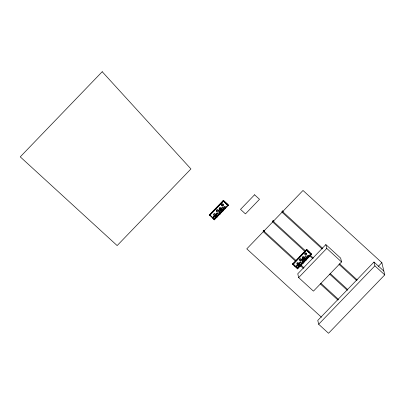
<?xml version="1.0" encoding="UTF-8"?>
<svg xmlns="http://www.w3.org/2000/svg" width="405" height="405" viewBox="0 0 405 405"><rect width="100%" height="100%" fill="white"/><g stroke="black" fill="none" stroke-linecap="round" stroke-linejoin="round"><path stroke-width="0.61" d="M209.334 214.893L223.388 200.293L228.319 204.803L228.425 205.249L214.367 219.849L209.334 214.893L210.154 215.642M211.218 213.42L214.255 210.261M218.604 205.745L219.905 204.393M222.512 201.685L223.383 200.784M209.441 215.333L223.494 200.738L223.388 200.293M223.479 201.194L210.008 215.187M220.406 212.817L221.277 211.916M214.351 219.262L219.561 213.815M220.436 212.944L221.732 211.557M222.608 210.686L227.792 205.148M215.86 217.748L218.467 215.04M264.657 231.245L263.726 230.389L263.139 230.997L263.306 231.695L295.503 261.184M274.028 221.515L273.097 220.659L272.509 221.267L272.676 221.965L304.874 251.449M283.399 211.78L282.467 210.924L281.88 211.537L282.047 212.235L322.177 248.984M306.585 249.348L292.531 263.949L292.633 264.389L297.564 268.905L311.617 254.305L306.585 249.348L311.617 254.305M292.633 264.389L306.691 249.794M299.649 257.155L300.515 256.254M293.235 264.369L306.676 250.249M308.716 256.046L309.587 255.14M298.313 266.971L299.184 266.07M308.742 256.142L310.043 254.785M298.389 267.29L299.255 266.384M308.818 256.456L310.119 255.104M302.753 262.87L297.538 268.287L293.205 264.242M311.01 254.294L303.623 261.969L311.02 254.33L306.696 250.346M302.763 262.901L297.518 268.191M311.516 253.859L311.324 254.608L306.291 249.652M325.868 244.59L297.761 273.79L298.662 277.602L313.45 291.139L341.557 261.944L340.656 258.132L325.868 244.59L326.769 248.402L341.557 261.944M298.662 277.602L326.769 248.402M383.849 271.072L373.992 262.045L317.768 320.441L318.669 324.253L328.531 333.28L384.75 274.884L381.864 262.688L303.001 190.466L246.777 248.862L321.449 317.236M318.669 324.253L374.893 265.857L373.992 262.045M378.381 266.308L381.864 262.688M374.893 265.857L384.75 274.884M322.765 248.376L282.629 211.623L282.467 210.924M339.567 263.756L357.301 279.997M338.98 264.364L356.714 280.604M306.575 249.839L309.597 252.604M308.757 251.91L309.617 252.7M305.461 250.842L273.259 221.358L273.097 220.659M310.594 255.545L313.394 258.106M330.197 273.491L347.46 289.302M309.542 255.722L312.807 258.714M329.609 274.099L347.343 290.334M296.09 260.577L263.888 231.088L263.726 230.389M301.224 265.275L304.023 267.842M320.826 283.222L338.56 299.462M300.171 265.457L303.441 268.449M320.239 283.829L337.973 300.07M293.129 263.923L292.82 263.64L297.857 268.601L297.751 268.156M223.494 200.738L228.425 205.249M294.263 265.533L295.635 266.789M226.4 203.548L227.696 204.733M223.403 200.88L223.094 200.596L228.131 205.553L228.025 205.112M225.99 203.249L227.716 204.829M223.499 201.29L227.812 205.239M212.438 217.733L214.367 219.849M297.457 268.459L297.564 268.905M214.554 219.1L214.66 219.545L209.628 214.584L209.911 214.772M216.432 214.169A0.85 0.83 -13.3 0 1 217.136 212.898A0.85 0.83 -13.3 0 1 217.905 214.113M216.958 214.534A0.85 0.83 -13.3 0 1 216.751 214.458M221.702 205.046A0.85 0.83 -13.3 0 1 221.981 203.902A0.85 0.83 -13.3 0 1 223.15 204.16A0.85 0.83 -13.3 0 1 222.866 205.305M222.223 205.411A0.85 0.83 -13.3 0 1 221.839 205.214M216.852 211.147A0.85 0.83 -13.3 0 1 216.483 210.089A0.85 0.83 -13.3 0 1 217.531 209.623A0.85 0.83 -13.3 0 1 218.087 210.595M219.991 209.613A0.85 0.83 -13.3 0 1 220.33 210.737M219.383 211.157A0.85 0.83 -13.3 0 1 218.756 210.165A0.85 0.83 -13.3 0 1 219.783 209.537M213.688 217.556A0.85 0.83 -13.3 0 1 213.349 216.432A0.85 0.83 -13.3 0 1 214.503 216.088A0.85 0.83 -13.3 0 1 214.842 217.207M219.328 213.394A0.85 0.83 -13.3 0 1 218.953 212.341A0.85 0.83 -13.3 0 1 220.006 211.871A0.85 0.83 -13.3 0 1 220.558 212.848M215.602 216.331A0.85 0.83 -13.3 0 1 215.819 215.227A0.85 0.83 -13.3 0 1 216.964 215.333A0.85 0.83 -13.3 0 1 216.943 216.452M216.128 216.695A0.85 0.83 -13.3 0 1 215.738 216.498M213.967 214.939A0.85 0.83 -13.3 0 1 213.891 213.825A0.85 0.83 -13.3 0 1 215.025 213.632A0.85 0.83 -13.3 0 1 215.298 214.721M224.238 208.003A0.85 0.83 -13.3 0 1 223.899 206.884A0.85 0.83 -13.3 0 1 225.053 206.535A0.85 0.83 -13.3 0 1 225.393 207.659M219.783 209.132A0.85 0.83 -13.3 0 1 219.176 208.069A0.85 0.83 -13.3 0 1 220.32 207.557A0.85 0.83 -13.3 0 1 220.73 208.712M222.517 209.618A0.85 0.83 -13.3 0 1 222.548 210.787M221.348 210.833A0.85 0.83 -13.3 0 1 222.132 209.415M221.712 208.838A0.85 0.83 -13.3 0 1 221.682 207.664A0.85 0.83 -13.3 0 1 222.882 207.623A0.85 0.83 -13.3 0 1 222.912 208.793M299.943 263.513A0.85 0.83 -13.3 0 1 299.604 262.394A0.85 0.83 -13.3 0 1 300.758 262.05A0.85 0.83 -13.3 0 1 301.097 263.169M305.213 254.391A0.85 0.83 -13.3 0 1 304.874 253.272A0.85 0.83 -13.3 0 1 306.028 252.928A0.85 0.83 -13.3 0 1 306.367 254.046M299.872 260.076A0.85 0.83 -13.3 0 1 299.842 258.901A0.85 0.83 -13.3 0 1 301.042 258.856A0.85 0.83 -13.3 0 1 301.072 260.03M300.257 260.273A0.85 0.83 -13.3 0 1 300.049 260.202M302.975 258.592A0.85 0.83 -13.3 0 1 303.522 259.792M302.373 260.137A0.85 0.83 -13.3 0 1 302.758 258.572M296.708 266.485A0.85 0.83 -13.3 0 1 296.678 265.315A0.85 0.83 -13.3 0 1 297.877 265.27A0.85 0.83 -13.3 0 1 297.908 266.439M302.343 262.329A0.85 0.83 -13.3 0 1 302.312 261.154A0.85 0.83 -13.3 0 1 303.512 261.109A0.85 0.83 -13.3 0 1 303.542 262.283M299.113 265.68A0.85 0.83 -13.3 0 1 298.774 264.556A0.85 0.83 -13.3 0 1 299.928 264.212A0.85 0.83 -13.3 0 1 300.267 265.331M297.548 264.197A0.85 0.83 -13.3 0 1 296.941 263.134A0.85 0.83 -13.3 0 1 298.09 262.622A0.85 0.83 -13.3 0 1 298.495 263.776M307.643 257.135A0.85 0.83 -13.3 0 1 307.061 256.006A0.85 0.83 -13.3 0 1 308.311 255.631A0.85 0.83 -13.3 0 1 308.458 256.892M302.773 258.112A0.85 0.83 -13.3 0 1 302.429 256.993A0.85 0.83 -13.3 0 1 303.583 256.648A0.85 0.83 -13.3 0 1 303.922 257.767M305.532 258.547A0.85 0.83 -13.3 0 1 305.952 259.463M304.722 260.015A0.85 0.83 -13.3 0 1 305.107 258.451M305.087 258.02A0.85 0.83 -13.3 0 1 304.712 256.962A0.85 0.83 -13.3 0 1 305.76 256.497A0.85 0.83 -13.3 0 1 306.317 257.469M102.212 71.72L20.25 156.856L117.156 245.587L190.942 168.946L102.212 71.72M254.578 194.785L240.519 209.38L245.45 213.896L259.504 199.295L254.578 194.785M216.898 215.095A0.85 0.83 -13.3 0 0 218.158 214.331A0.85 0.83 -13.3 0 0 216.862 213.658A0.85 0.83 -13.3 0 0 216.898 215.095M222.168 205.973A0.85 0.83 -13.3 0 0 223.423 205.208A0.85 0.83 -13.3 0 0 222.132 204.535A0.85 0.83 -13.3 0 0 222.168 205.973M217.004 211.78A0.85 0.83 -13.3 0 0 218.26 211.015A0.85 0.83 -13.3 0 0 216.969 210.342A0.85 0.83 -13.3 0 0 217.004 211.78M219.328 211.719A0.85 0.83 -13.3 0 0 220.583 210.949A0.85 0.83 -13.3 0 0 219.287 210.281A0.85 0.83 -13.3 0 0 219.328 211.719M213.84 218.189A0.85 0.83 -13.3 0 0 215.095 217.424A0.85 0.83 -13.3 0 0 213.805 216.756A0.85 0.83 -13.3 0 0 213.84 218.189M219.48 214.032A0.85 0.83 -13.3 0 0 220.735 213.268A0.85 0.83 -13.3 0 0 219.439 212.595A0.85 0.83 -13.3 0 0 219.48 214.032M216.067 217.257A0.85 0.83 -13.3 0 0 217.328 216.493A0.85 0.83 -13.3 0 0 216.032 215.819A0.85 0.83 -13.3 0 0 216.067 217.257M214.296 215.703A0.85 0.83 -13.3 0 0 215.551 214.933A0.85 0.83 -13.3 0 0 214.26 214.265A0.85 0.83 -13.3 0 0 214.296 215.703M224.39 208.641A0.85 0.83 -13.3 0 0 225.646 207.876A0.85 0.83 -13.3 0 0 224.355 207.203A0.85 0.83 -13.3 0 0 224.39 208.641M219.728 209.694A0.85 0.83 -13.3 0 0 220.983 208.929A0.85 0.83 -13.3 0 0 219.687 208.256A0.85 0.83 -13.3 0 0 219.728 209.694M221.677 211.592A0.85 0.83 -13.3 0 0 222.932 210.828A0.85 0.83 -13.3 0 0 221.636 210.16A0.85 0.83 -13.3 0 0 221.677 211.592M222.041 209.598A0.85 0.83 -13.3 0 0 223.297 208.833A0.85 0.83 -13.3 0 0 222.001 208.165A0.85 0.83 -13.3 0 0 222.041 209.598M300.095 264.151A0.85 0.83 -13.3 0 0 301.35 263.387A0.85 0.83 -13.3 0 0 300.059 262.713A0.85 0.83 -13.3 0 0 300.095 264.151M305.365 255.028A0.85 0.83 -13.3 0 0 306.62 254.264A0.85 0.83 -13.3 0 0 305.324 253.591A0.85 0.83 -13.3 0 0 305.365 255.028M300.201 260.835A0.85 0.83 -13.3 0 0 301.457 260.071A0.85 0.83 -13.3 0 0 300.161 259.397A0.85 0.83 -13.3 0 0 300.201 260.835M302.52 260.774A0.85 0.83 -13.3 0 0 303.775 260.005A0.85 0.83 -13.3 0 0 302.484 259.337A0.85 0.83 -13.3 0 0 302.52 260.774M297.037 267.244A0.85 0.83 -13.3 0 0 298.293 266.48A0.85 0.83 -13.3 0 0 296.997 265.812A0.85 0.83 -13.3 0 0 297.037 267.244M302.672 263.088A0.85 0.83 -13.3 0 0 303.927 262.324A0.85 0.83 -13.3 0 0 302.636 261.65A0.85 0.83 -13.3 0 0 302.672 263.088M299.265 266.313A0.85 0.83 -13.3 0 0 300.52 265.548A0.85 0.83 -13.3 0 0 299.229 264.875A0.85 0.83 -13.3 0 0 299.265 266.313M297.493 264.759A0.85 0.83 -13.3 0 0 298.748 263.989A0.85 0.83 -13.3 0 0 297.457 263.321A0.85 0.83 -13.3 0 0 297.493 264.759M307.587 257.696A0.85 0.83 -13.3 0 0 308.843 256.932A0.85 0.83 -13.3 0 0 307.547 256.259A0.85 0.83 -13.3 0 0 307.587 257.696M302.92 258.749A0.85 0.83 -13.3 0 0 304.175 257.985A0.85 0.83 -13.3 0 0 302.884 257.312A0.85 0.83 -13.3 0 0 302.92 258.749M304.869 260.648A0.85 0.83 -13.3 0 0 306.124 259.883A0.85 0.83 -13.3 0 0 304.833 259.215A0.85 0.83 -13.3 0 0 304.869 260.648M305.233 258.653A0.85 0.83 -13.3 0 0 306.494 257.889A0.85 0.83 -13.3 0 0 305.198 257.221A0.85 0.83 -13.3 0 0 305.233 258.653"/></g></svg>
